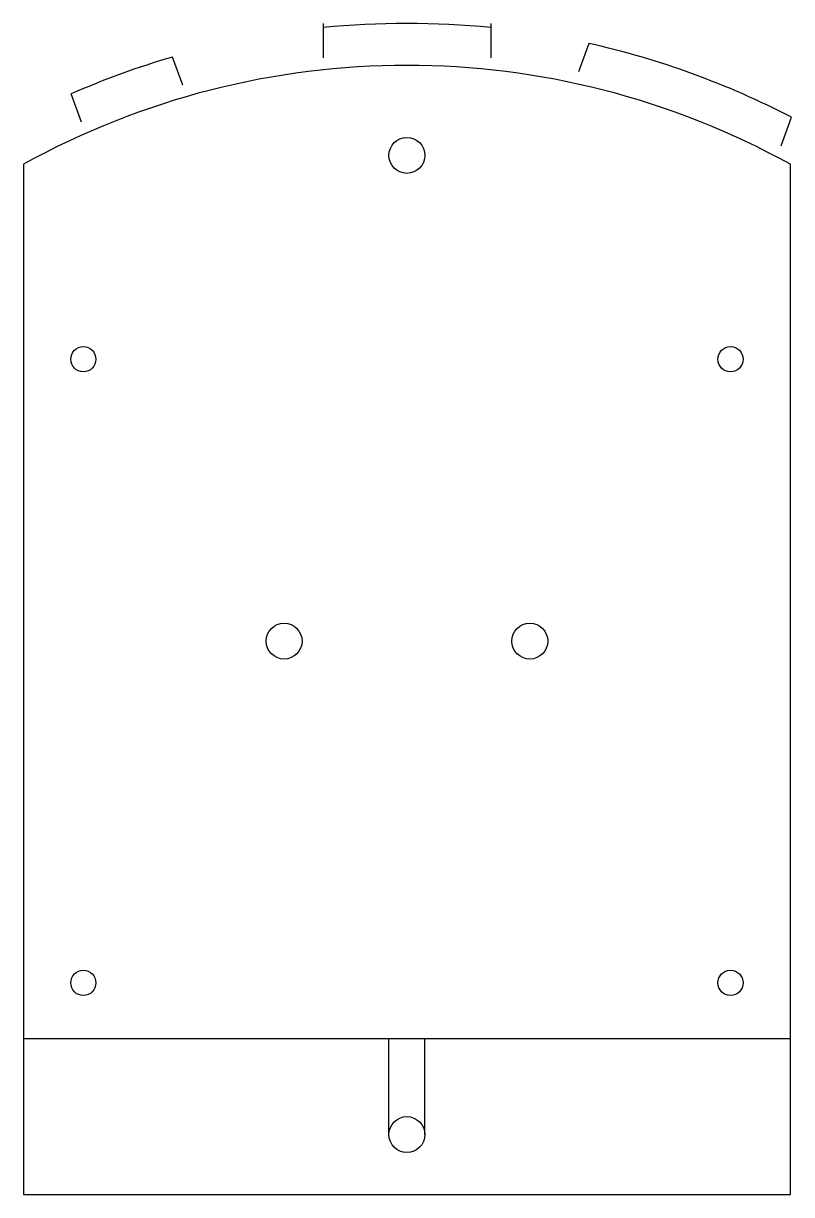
# Model space of a CAD drawing. Header units: millimetres. Extents: x -32 to 32.1, y -28 to 69.7.
import ezdxf

# ---------------------------------------------------------------- set-up
doc = ezdxf.new("R2010")
doc.units = ezdxf.units.MM
doc.layers.get('0').update_dxf_attribs({"linetype": 'CONTINUOUS'})

msp = doc.modelspace()

# ---------------------------------------------------------------- linework, layer by layer
for p, q in [((-7, 69.7), (-7, 66.834)), ((7, 69.7), (7, 66.834)), ((15.182, 68.026), (14.319, 65.657)), ((-18.704, 64.545), (-19.56, 66.899)), ((-27.161, 61.467), (-28.018, 63.821)), ((31.234, 59.5), (32.096, 61.87)), ((-32, 57.952), (-32, -27.95)), ((32, -27.95), (32, 57.952)), ((-32, -14.95), (32, -14.95)), ((-1.5, -22.95), (-1.5, -14.95)), ((1.5, -22.95), (1.5, -14.95)), ((-32, -27.95), (32, -27.95))]:
    msp.add_line(p, q)
for centre, radius in [((0, 58.7), 1.5), ((-27, 41.7), 1.05), ((27, 41.7), 1.05), ((-10.25, 18.2), 1.5), ((10.25, 18.2), 1.5), ((-27, -10.3), 1.05), ((27, -10.3), 1.05), ((0, -22.95), 1.5)]:
    msp.add_circle(centre, radius)
for radius, start, end in [(69.7, 84.23604, 95.76396), (69.7, 62.58098, 77.41902), (69.7, 106.29827, 113.70173), (66.2, 61.09337, 118.90663)]:
    msp.add_arc((0, 0), radius, start, end)

doc.saveas('drawing.dxf')
